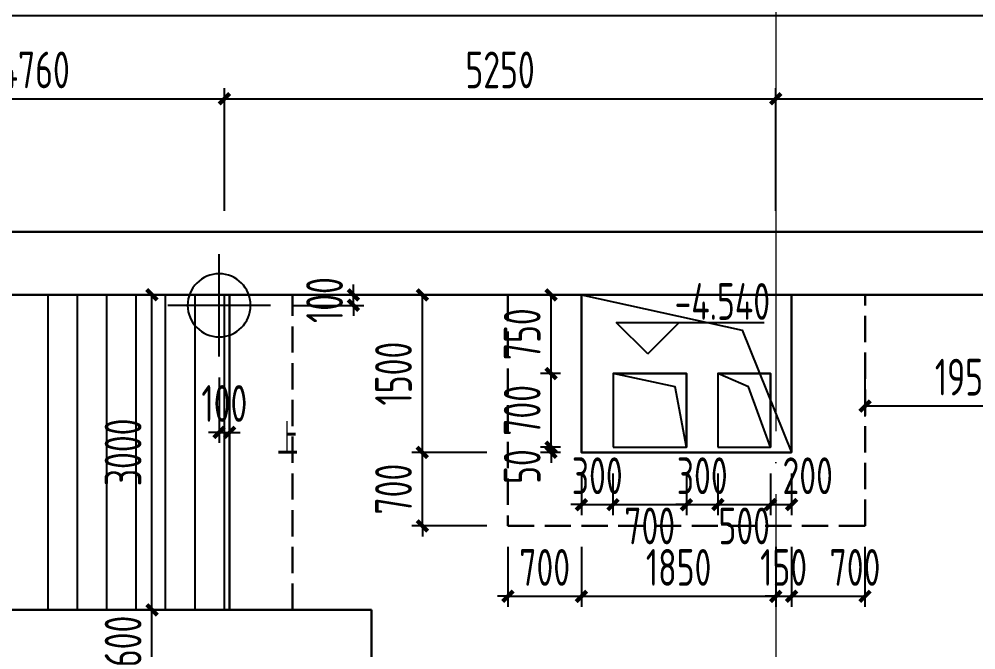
# Model space of a CAD drawing. Header units: millimetres. Extents: x -897614 to 191467, y -439928 to 101803.
# Drawn here: x -390794 to -381683, y -167654 to -161648 of the extents above; entities that cross this region are included whole.
import ezdxf

# ---------------------------------------------------------------- set-up
doc = ezdxf.new("R2010")
doc.units = ezdxf.units.MM
doc.header["$LTSCALE"] = 1000
doc.linetypes.add('ACAD_ISO04W100', pattern=[30, 24, -3, 0, -3])
doc.linetypes.add('DASH', pattern=[0.35, 0.25, -0.1])
for name, color, linetype in [('DIM_ELEV', 3, 'Continuous'), ('DIM_LEAD', 3, 'Continuous'), ('KD', 7, 'Continuous'), ('STAIR', 2, 'Continuous'), ('ZH', 7, 'Continuous')]:
    doc.layers.add(name, color=color, linetype=linetype)
doc.layers.add('DOTE', color=8, linetype='ACAD_ISO04W100', lineweight=9)
doc.layers.add('WALL', color=6, linetype='Continuous', lineweight=30)
doc.styles.add('TSSD', font='tssdeng.shx', dxfattribs={"width": 0.7, "bigfont": 'tssdchn.shx'})
doc.dimstyles.new('TSD', dxfattribs={"dimtxt": 350, "dimasz": 100, "dimexe": 100, "dimexo": 200, "dimgap": 100, "dimtad": 1, "dimdec": 0, "dimzin": 0, "dimdsep": 46, "dimtxsty": 'TSSD', "dimblk": 'ARCHTICK', "dimcen": 0.09, "dimclrt": 7, "dimazin": 2, "dimtfac": 1, "dimtdec": 0, "dimtix": 1, "dimtmove": 2, "dimatfit": 3, "dimfxl": 0, "dimtolj": 1, "dimtzin": 0, "dimarcsym": 0})

# ---------------------------------------------------------------- blocks, each defined once
blk = doc.blocks.new('_ArchTick')
at = {"color": 0, "linetype": 'ByBlock', "const_width": 0.4}
blk.add_lwpolyline([(-0.5, -0.5), (0.5, 0.5)], dxfattribs=at)
blk = doc.blocks.new('*D1197')
at = {"layer": 'Defpoints', "color": 0, "transparency": 16777216}
for p in [(-383588.8, -162406.6), (-388838.8, -163673.7, 0), (-383588.8, -163673.7, 0)]:
    blk.add_point(p, dxfattribs=at)
at = {"layer": 'DIM_LEAD', "color": 0, "lineweight": -2, "transparency": 16777216}
for p, q in [((-388838.8, -163473.7), (-388838.8, -162306.6)), ((-383588.8, -163473.7), (-383588.8, -162306.6)), ((-388838.8, -162406.6), (-383588.8, -162406.6))]:
    blk.add_line(p, q, dxfattribs=at)
at = {"layer": 'DIM_LEAD', "color": 0, "lineweight": -2, "transparency": 16777216, "xscale": 100, "yscale": 100, "zscale": 100, "rotation": 180}
blk.add_blockref('_ArchTick', (-388838.8, -162406.6), dxfattribs=at)
at = {"layer": 'DIM_LEAD', "color": 0, "lineweight": -2, "transparency": 16777216, "xscale": 100, "yscale": 100, "zscale": 100}
blk.add_blockref('_ArchTick', (-383588.8, -162406.6), dxfattribs=at)
at = {"layer": 'DIM_LEAD', "color": 7, "transparency": 16777216, "insert": (-386213.8, -162131.6), "char_height": 350, "attachment_point": 5, "style": 'TSSD'}
blk.add_mtext('\\A1;5250', dxfattribs=at)
blk = doc.blocks.new('*D1198')
at = {"layer": 'Defpoints', "color": 0, "transparency": 16777216}
for p in [(-377638.8, -162406.6), (-383588.8, -163673.7, 0), (-377638.8, -163673.7, 0)]:
    blk.add_point(p, dxfattribs=at)
at = {"layer": 'DIM_LEAD', "color": 0, "lineweight": -2, "transparency": 16777216}
for p, q in [((-383588.8, -163473.7), (-383588.8, -162306.6)), ((-377638.8, -163473.7), (-377638.8, -162306.6)), ((-383588.8, -162406.6), (-377638.8, -162406.6))]:
    blk.add_line(p, q, dxfattribs=at)
at = {"layer": 'DIM_LEAD', "color": 0, "lineweight": -2, "transparency": 16777216, "xscale": 100, "yscale": 100, "zscale": 100, "rotation": 180}
blk.add_blockref('_ArchTick', (-383588.8, -162406.6), dxfattribs=at)
at = {"layer": 'DIM_LEAD', "color": 0, "lineweight": -2, "transparency": 16777216, "xscale": 100, "yscale": 100, "zscale": 100}
blk.add_blockref('_ArchTick', (-377638.8, -162406.6), dxfattribs=at)
at = {"layer": 'DIM_LEAD', "color": 7, "transparency": 16777216, "insert": (-380613.8, -162131.6), "char_height": 350, "attachment_point": 5, "style": 'TSSD'}
blk.add_mtext('\\A1;5950', dxfattribs=at)
blk = doc.blocks.new('*D1207')
at = {"layer": 'Defpoints', "color": 0, "transparency": 16777216}
for p in [(-371668.9, -161615), (-371668.9, -163673.7, 0), (-429959.3, -164073.6, 0)]:
    blk.add_point(p, dxfattribs=at)
at = {"layer": 'DIM_LEAD', "color": 0, "lineweight": -2, "transparency": 16777216}
for p, q in [((-429959.3, -163873.6), (-429959.3, -161515)), ((-371668.9, -163473.7), (-371668.9, -161515)), ((-429959.3, -161615), (-371668.9, -161615))]:
    blk.add_line(p, q, dxfattribs=at)
at = {"layer": 'DIM_LEAD', "color": 0, "lineweight": -2, "transparency": 16777216, "xscale": 100, "yscale": 100, "zscale": 100, "rotation": 180}
blk.add_blockref('_ArchTick', (-429959.3, -161615), dxfattribs=at)
at = {"layer": 'DIM_LEAD', "color": 0, "lineweight": -2, "transparency": 16777216, "xscale": 100, "yscale": 100, "zscale": 100}
blk.add_blockref('_ArchTick', (-371668.9, -161615), dxfattribs=at)
at = {"layer": 'DIM_LEAD', "color": 7, "transparency": 16777216, "insert": (-400814.1, -161340), "char_height": 350, "attachment_point": 5, "style": 'TSSD'}
blk.add_mtext('\\A1;58290', dxfattribs=at)
blk = doc.blocks.new('*D1217')
at = {"layer": 'Defpoints', "color": 0, "transparency": 16777216}
for p in [(-388838.8, -162406.6), (-393598.8, -163673.7, 0), (-388838.8, -163673.7, 0)]:
    blk.add_point(p, dxfattribs=at)
at = {"layer": 'DIM_LEAD', "color": 0, "lineweight": -2, "transparency": 16777216}
for p, q in [((-393598.8, -163473.7), (-393598.8, -162306.6)), ((-388838.8, -163473.7), (-388838.8, -162306.6)), ((-393598.8, -162406.6), (-388838.8, -162406.6))]:
    blk.add_line(p, q, dxfattribs=at)
at = {"layer": 'DIM_LEAD', "color": 0, "lineweight": -2, "transparency": 16777216, "xscale": 100, "yscale": 100, "zscale": 100, "rotation": 180}
blk.add_blockref('_ArchTick', (-393598.8, -162406.6), dxfattribs=at)
at = {"layer": 'DIM_LEAD', "color": 0, "lineweight": -2, "transparency": 16777216, "xscale": 100, "yscale": 100, "zscale": 100}
blk.add_blockref('_ArchTick', (-388838.8, -162406.6), dxfattribs=at)
at = {"layer": 'DIM_LEAD', "color": 7, "transparency": 16777216, "insert": (-391218.8, -162131.6), "char_height": 350, "attachment_point": 5, "style": 'TSSD'}
blk.add_mtext('\\A1;280X17=4760', dxfattribs=at)
blk = doc.blocks.new('*D1253')
at = {"layer": 'Defpoints', "color": 0, "transparency": 16777216}
for p in [(-389528.8, -167273.7), (-388788.8, -167273.7, 0), (-388788.8, -167873.7)]:
    blk.add_point(p, dxfattribs=at)
at = {"layer": 'DIM_LEAD', "color": 0, "lineweight": -2, "transparency": 16777216}
for p, q in [((-389528.8, -167273.7), (-389528.8, -167173.7)), ((-388988.8, -167273.7), (-389628.8, -167273.7)), ((-389528.8, -167873.7), (-389528.8, -167273.7)), ((-388988.8, -167873.7), (-389628.8, -167873.7)), ((-389528.8, -167873.7), (-389528.8, -167973.7))]:
    blk.add_line(p, q, dxfattribs=at)
at = {"layer": 'DIM_LEAD', "color": 0, "lineweight": -2, "transparency": 16777216, "xscale": 100, "yscale": 100, "zscale": 100}
for p, rotation in [((-389528.8, -167273.7), 270), ((-389528.8, -167873.7), 90)]:
    blk.add_blockref('_ArchTick', p, dxfattribs=dict(at, rotation=rotation))
at = {"layer": 'DIM_LEAD', "color": 7, "transparency": 16777216, "insert": (-389803.8, -167573.7), "char_height": 350, "attachment_point": 5, "rotation": 90, "style": 'TSSD'}
blk.add_mtext('\\A1;600', dxfattribs=at)
blk = doc.blocks.new('*D1254')
at = {"layer": 'Defpoints', "color": 0, "transparency": 16777216}
for p in [(-389732.5, -164273.7, 0), (-389528.8, -164273.7), (-388788.8, -167273.7, 0)]:
    blk.add_point(p, dxfattribs=at)
at = {"layer": 'DIM_LEAD', "color": 0, "lineweight": -2, "transparency": 16777216}
for p, q in [((-389532.5, -164273.7), (-389428.8, -164273.7)), ((-389528.8, -167273.7), (-389528.8, -164273.7)), ((-388988.8, -167273.7), (-389628.8, -167273.7))]:
    blk.add_line(p, q, dxfattribs=at)
at = {"layer": 'DIM_LEAD', "color": 0, "lineweight": -2, "transparency": 16777216, "xscale": 100, "yscale": 100, "zscale": 100}
for p, rotation in [((-389528.8, -164273.7), 90), ((-389528.8, -167273.7), 270)]:
    blk.add_blockref('_ArchTick', p, dxfattribs=dict(at, rotation=rotation))
at = {"layer": 'DIM_LEAD', "color": 7, "transparency": 16777216, "insert": (-389803.8, -165773.7), "char_height": 350, "attachment_point": 5, "rotation": 90, "style": 'TSSD'}
blk.add_mtext('\\A1;3000', dxfattribs=at)
blk = doc.blocks.new('*D1402')
at = {"layer": 'Defpoints', "color": 0, "transparency": 16777216}
for p in [(-386138.9, -166474, 0), (-385438.9, -166474, 0), (-385438.9, -167144.3)]:
    blk.add_point(p, dxfattribs=at)
at = {"layer": 'DIM_ELEV', "color": 0, "lineweight": -2, "transparency": 16777216}
for p, q in [((-386138.9, -166674), (-386138.9, -167244.3)), ((-385438.9, -166674), (-385438.9, -167244.3)), ((-386138.9, -167144.3), (-386238.9, -167144.3)), ((-386138.9, -167144.3), (-385438.9, -167144.3)), ((-385438.9, -167144.3), (-385338.9, -167144.3))]:
    blk.add_line(p, q, dxfattribs=at)
at = {"layer": 'DIM_ELEV', "color": 0, "lineweight": -2, "transparency": 16777216, "xscale": 100, "yscale": 100, "zscale": 100}
blk.add_blockref('_ArchTick', (-386138.9, -167144.3), dxfattribs=at)
at = {"layer": 'DIM_ELEV', "color": 0, "lineweight": -2, "transparency": 16777216, "xscale": 100, "yscale": 100, "zscale": 100, "rotation": 180}
blk.add_blockref('_ArchTick', (-385438.9, -167144.3), dxfattribs=at)
at = {"layer": 'DIM_ELEV', "color": 7, "transparency": 16777216, "insert": (-385788.9, -166869.3), "char_height": 350, "attachment_point": 5, "style": 'TSSD'}
blk.add_mtext('\\A1;700', dxfattribs=at)
blk = doc.blocks.new('*D1403')
at = {"layer": 'Defpoints', "color": 0, "transparency": 16777216}
for p in [(-385438.9, -166474, 0), (-383588.8, -166474, 0), (-383588.8, -167144.3)]:
    blk.add_point(p, dxfattribs=at)
at = {"layer": 'DIM_ELEV', "color": 0, "lineweight": -2, "transparency": 16777216}
for p, q in [((-385438.9, -166674), (-385438.9, -167244.3)), ((-383588.8, -166674), (-383588.8, -167244.3)), ((-385438.9, -167144.3), (-383588.8, -167144.3))]:
    blk.add_line(p, q, dxfattribs=at)
at = {"layer": 'DIM_ELEV', "color": 0, "lineweight": -2, "transparency": 16777216, "xscale": 100, "yscale": 100, "zscale": 100, "rotation": 180}
blk.add_blockref('_ArchTick', (-385438.9, -167144.3), dxfattribs=at)
at = {"layer": 'DIM_ELEV', "color": 0, "lineweight": -2, "transparency": 16777216, "xscale": 100, "yscale": 100, "zscale": 100}
blk.add_blockref('_ArchTick', (-383588.8, -167144.3), dxfattribs=at)
at = {"layer": 'DIM_ELEV', "color": 7, "transparency": 16777216, "insert": (-384513.9, -166869.3), "char_height": 350, "attachment_point": 5, "style": 'TSSD'}
blk.add_mtext('\\A1;1850', dxfattribs=at)
blk = doc.blocks.new('*D1404')
at = {"layer": 'Defpoints', "color": 0, "transparency": 16777216}
for p in [(-383588.8, -166474, 0), (-383438.9, -166474, 0), (-383438.9, -167144.3)]:
    blk.add_point(p, dxfattribs=at)
at = {"layer": 'DIM_ELEV', "color": 0, "lineweight": -2, "transparency": 16777216}
for p, q in [((-383588.8, -166674), (-383588.8, -167244.3)), ((-383438.9, -166674), (-383438.9, -167244.3)), ((-383588.8, -167144.3), (-383688.8, -167144.3)), ((-383588.8, -167144.3), (-383438.9, -167144.3)), ((-383438.9, -167144.3), (-383338.9, -167144.3))]:
    blk.add_line(p, q, dxfattribs=at)
at = {"layer": 'DIM_ELEV', "color": 0, "lineweight": -2, "transparency": 16777216, "xscale": 100, "yscale": 100, "zscale": 100}
blk.add_blockref('_ArchTick', (-383588.8, -167144.3), dxfattribs=at)
at = {"layer": 'DIM_ELEV', "color": 0, "lineweight": -2, "transparency": 16777216, "xscale": 100, "yscale": 100, "zscale": 100, "rotation": 180}
blk.add_blockref('_ArchTick', (-383438.9, -167144.3), dxfattribs=at)
at = {"layer": 'DIM_ELEV', "color": 7, "transparency": 16777216, "insert": (-383513.9, -166869.3), "char_height": 350, "attachment_point": 5, "style": 'TSSD'}
blk.add_mtext('\\A1;150', dxfattribs=at)
blk = doc.blocks.new('*D1405')
at = {"layer": 'Defpoints', "color": 0, "transparency": 16777216}
for p in [(-383438.9, -166474, 0), (-382738.9, -166474, 0), (-382738.9, -167144.3)]:
    blk.add_point(p, dxfattribs=at)
at = {"layer": 'DIM_ELEV', "color": 0, "lineweight": -2, "transparency": 16777216}
for p, q in [((-383438.9, -166674), (-383438.9, -167244.3)), ((-382738.9, -166674), (-382738.9, -167244.3)), ((-383438.9, -167144.3), (-382738.9, -167144.3))]:
    blk.add_line(p, q, dxfattribs=at)
at = {"layer": 'DIM_ELEV', "color": 0, "lineweight": -2, "transparency": 16777216, "xscale": 100, "yscale": 100, "zscale": 100, "rotation": 180}
blk.add_blockref('_ArchTick', (-383438.9, -167144.3), dxfattribs=at)
at = {"layer": 'DIM_ELEV', "color": 0, "lineweight": -2, "transparency": 16777216, "xscale": 100, "yscale": 100, "zscale": 100}
blk.add_blockref('_ArchTick', (-382738.9, -167144.3), dxfattribs=at)
at = {"layer": 'DIM_ELEV', "color": 7, "transparency": 16777216, "insert": (-382834.4, -166869.3), "char_height": 350, "attachment_point": 5, "style": 'TSSD'}
blk.add_mtext('\\A1;700', dxfattribs=at)
blk = doc.blocks.new('*D1406')
at = {"layer": 'Defpoints', "color": 0, "transparency": 16777216}
for p in [(-386953.9, -165774), (-386138.9, -165774, 0), (-386138.9, -166474, 0)]:
    blk.add_point(p, dxfattribs=at)
at = {"layer": 'DIM_ELEV', "color": 0, "lineweight": -2, "transparency": 16777216}
for p, q in [((-386953.9, -165774), (-386953.9, -165674)), ((-386338.9, -165774), (-387053.9, -165774)), ((-386953.9, -166474), (-386953.9, -165774)), ((-386338.9, -166474), (-387053.9, -166474)), ((-386953.9, -166474), (-386953.9, -166574))]:
    blk.add_line(p, q, dxfattribs=at)
at = {"layer": 'DIM_ELEV', "color": 0, "lineweight": -2, "transparency": 16777216, "xscale": 100, "yscale": 100, "zscale": 100}
for p, rotation in [((-386953.9, -165774), 270), ((-386953.9, -166474), 90)]:
    blk.add_blockref('_ArchTick', p, dxfattribs=dict(at, rotation=rotation))
at = {"layer": 'DIM_ELEV', "color": 7, "transparency": 16777216, "insert": (-387228.9, -166124), "char_height": 350, "attachment_point": 5, "rotation": 90, "style": 'TSSD'}
blk.add_mtext('\\A1;700', dxfattribs=at)
blk = doc.blocks.new('*D1407')
at = {"layer": 'Defpoints', "color": 0, "transparency": 16777216}
for p in [(-386953.9, -164274), (-386138.9, -164274), (-386138.9, -165774, 0)]:
    blk.add_point(p, dxfattribs=at)
at = {"layer": 'DIM_ELEV', "color": 0, "lineweight": -2, "transparency": 16777216}
for p, q in [((-386338.9, -164274), (-387053.9, -164274)), ((-386953.9, -165774), (-386953.9, -164274)), ((-386338.9, -165774), (-387053.9, -165774))]:
    blk.add_line(p, q, dxfattribs=at)
at = {"layer": 'DIM_ELEV', "color": 0, "lineweight": -2, "transparency": 16777216, "xscale": 100, "yscale": 100, "zscale": 100}
for p, rotation in [((-386953.9, -164274), 90), ((-386953.9, -165774), 270)]:
    blk.add_blockref('_ArchTick', p, dxfattribs=dict(at, rotation=rotation))
at = {"layer": 'DIM_ELEV', "color": 7, "transparency": 16777216, "insert": (-387228.9, -165024), "char_height": 350, "attachment_point": 5, "rotation": 90, "style": 'TSSD'}
blk.add_mtext('\\A1;1500', dxfattribs=at)
blk = doc.blocks.new('*D1408')
at = {"layer": 'Defpoints', "color": 0, "transparency": 16777216}
for p in [(-385438.9, -165774, 0), (-385138.6, -165774, 0), (-385138.6, -166271.5)]:
    blk.add_point(p, dxfattribs=at)
at = {"layer": 'DIM_ELEV', "color": 0, "lineweight": -2, "transparency": 16777216}
for p, q in [((-385438.9, -165974), (-385438.9, -166371.5)), ((-385138.6, -165974), (-385138.6, -166371.5)), ((-385438.9, -166271.5), (-385538.9, -166271.5)), ((-385438.9, -166271.5), (-385138.6, -166271.5)), ((-385138.6, -166271.5), (-385038.6, -166271.5))]:
    blk.add_line(p, q, dxfattribs=at)
at = {"layer": 'DIM_ELEV', "color": 0, "lineweight": -2, "transparency": 16777216, "xscale": 100, "yscale": 100, "zscale": 100}
blk.add_blockref('_ArchTick', (-385438.9, -166271.5), dxfattribs=at)
at = {"layer": 'DIM_ELEV', "color": 0, "lineweight": -2, "transparency": 16777216, "xscale": 100, "yscale": 100, "zscale": 100, "rotation": 180}
blk.add_blockref('_ArchTick', (-385138.6, -166271.5), dxfattribs=at)
at = {"layer": 'DIM_ELEV', "color": 7, "transparency": 16777216, "insert": (-385288.7, -165996.5), "char_height": 350, "attachment_point": 5, "style": 'TSSD'}
blk.add_mtext('\\A1;300', dxfattribs=at)
blk = doc.blocks.new('*D1409')
at = {"layer": 'Defpoints', "color": 0, "transparency": 16777216}
for p in [(-385138.6, -165774, 0), (-384438.9, -165774, 0), (-384438.9, -166271.5)]:
    blk.add_point(p, dxfattribs=at)
at = {"layer": 'DIM_ELEV', "color": 0, "lineweight": -2, "transparency": 16777216}
for p, q in [((-385138.6, -165974), (-385138.6, -166371.5)), ((-384438.9, -165974), (-384438.9, -166371.5)), ((-385138.6, -166271.5), (-384438.9, -166271.5))]:
    blk.add_line(p, q, dxfattribs=at)
at = {"layer": 'DIM_ELEV', "color": 0, "lineweight": -2, "transparency": 16777216, "xscale": 100, "yscale": 100, "zscale": 100, "rotation": 180}
blk.add_blockref('_ArchTick', (-385138.6, -166271.5), dxfattribs=at)
at = {"layer": 'DIM_ELEV', "color": 0, "lineweight": -2, "transparency": 16777216, "xscale": 100, "yscale": 100, "zscale": 100}
blk.add_blockref('_ArchTick', (-384438.9, -166271.5), dxfattribs=at)
at = {"layer": 'DIM_ELEV', "color": 7, "transparency": 16777216, "insert": (-384788.7, -166474), "char_height": 350, "attachment_point": 5, "style": 'TSSD'}
blk.add_mtext('\\A1;700', dxfattribs=at)
blk = doc.blocks.new('*D1410')
at = {"layer": 'Defpoints', "color": 0, "transparency": 16777216}
for p in [(-384438.9, -165774, 0), (-384138.9, -165774, 0), (-384138.9, -166271.5)]:
    blk.add_point(p, dxfattribs=at)
at = {"layer": 'DIM_ELEV', "color": 0, "lineweight": -2, "transparency": 16777216}
for p, q in [((-384438.9, -165974), (-384438.9, -166371.5)), ((-384138.9, -165974), (-384138.9, -166371.5)), ((-384438.9, -166271.5), (-384538.9, -166271.5)), ((-384438.9, -166271.5), (-384138.9, -166271.5)), ((-384138.9, -166271.5), (-384038.9, -166271.5))]:
    blk.add_line(p, q, dxfattribs=at)
at = {"layer": 'DIM_ELEV', "color": 0, "lineweight": -2, "transparency": 16777216, "xscale": 100, "yscale": 100, "zscale": 100}
blk.add_blockref('_ArchTick', (-384438.9, -166271.5), dxfattribs=at)
at = {"layer": 'DIM_ELEV', "color": 0, "lineweight": -2, "transparency": 16777216, "xscale": 100, "yscale": 100, "zscale": 100, "rotation": 180}
blk.add_blockref('_ArchTick', (-384138.9, -166271.5), dxfattribs=at)
at = {"layer": 'DIM_ELEV', "color": 7, "transparency": 16777216, "insert": (-384288.9, -165996.5), "char_height": 350, "attachment_point": 5, "style": 'TSSD'}
blk.add_mtext('\\A1;300', dxfattribs=at)
blk = doc.blocks.new('*D1411')
at = {"layer": 'Defpoints', "color": 0, "transparency": 16777216}
for p in [(-384138.9, -165774, 0), (-383638.9, -165774, 0), (-383638.9, -166271.5)]:
    blk.add_point(p, dxfattribs=at)
at = {"layer": 'DIM_ELEV', "color": 0, "lineweight": -2, "transparency": 16777216}
for p, q in [((-384138.9, -165974), (-384138.9, -166371.5)), ((-383638.9, -165974), (-383638.9, -166371.5)), ((-384138.9, -166271.5), (-383638.9, -166271.5))]:
    blk.add_line(p, q, dxfattribs=at)
at = {"layer": 'DIM_ELEV', "color": 0, "lineweight": -2, "transparency": 16777216, "xscale": 100, "yscale": 100, "zscale": 100, "rotation": 180}
blk.add_blockref('_ArchTick', (-384138.9, -166271.5), dxfattribs=at)
at = {"layer": 'DIM_ELEV', "color": 0, "lineweight": -2, "transparency": 16777216, "xscale": 100, "yscale": 100, "zscale": 100}
blk.add_blockref('_ArchTick', (-383638.9, -166271.5), dxfattribs=at)
at = {"layer": 'DIM_ELEV', "color": 7, "transparency": 16777216, "insert": (-383888.9, -166474), "char_height": 350, "attachment_point": 5, "style": 'TSSD'}
blk.add_mtext('\\A1;500', dxfattribs=at)
blk = doc.blocks.new('*D1412')
at = {"layer": 'Defpoints', "color": 0, "transparency": 16777216}
for p in [(-383638.9, -165774, 0), (-383438.9, -165774, 0), (-383438.9, -166271.5)]:
    blk.add_point(p, dxfattribs=at)
at = {"layer": 'DIM_ELEV', "color": 0, "lineweight": -2, "transparency": 16777216}
for p, q in [((-383638.9, -165974), (-383638.9, -166371.5)), ((-383438.9, -165974), (-383438.9, -166371.5)), ((-383638.9, -166271.5), (-383438.9, -166271.5))]:
    blk.add_line(p, q, dxfattribs=at)
at = {"layer": 'DIM_ELEV', "color": 0, "lineweight": -2, "transparency": 16777216, "xscale": 100, "yscale": 100, "zscale": 100, "rotation": 180}
blk.add_blockref('_ArchTick', (-383638.9, -166271.5), dxfattribs=at)
at = {"layer": 'DIM_ELEV', "color": 0, "lineweight": -2, "transparency": 16777216, "xscale": 100, "yscale": 100, "zscale": 100}
blk.add_blockref('_ArchTick', (-383438.9, -166271.5), dxfattribs=at)
at = {"layer": 'DIM_ELEV', "color": 7, "transparency": 16777216, "insert": (-383284.5, -165996.5), "char_height": 350, "attachment_point": 5, "style": 'TSSD'}
blk.add_mtext('\\A1;200', dxfattribs=at)
blk = doc.blocks.new('*D1413')
at = {"layer": 'Defpoints', "color": 0, "transparency": 16777216}
for p in [(-385728.2, -165724), (-385438.9, -165724, 0), (-385438.9, -165774, 0)]:
    blk.add_point(p, dxfattribs=at)
at = {"layer": 'DIM_ELEV', "color": 0, "lineweight": -2, "transparency": 16777216}
for p, q in [((-385728.2, -165724), (-385728.2, -165624)), ((-385638.9, -165724), (-385828.2, -165724)), ((-385638.9, -165774), (-385828.2, -165774)), ((-385728.2, -165774), (-385728.2, -165724)), ((-385728.2, -165774), (-385728.2, -165874))]:
    blk.add_line(p, q, dxfattribs=at)
at = {"layer": 'DIM_ELEV', "color": 0, "lineweight": -2, "transparency": 16777216, "xscale": 100, "yscale": 100, "zscale": 100}
for p, rotation in [((-385728.2, -165724), 270), ((-385728.2, -165774), 90)]:
    blk.add_blockref('_ArchTick', p, dxfattribs=dict(at, rotation=rotation))
at = {"layer": 'DIM_ELEV', "color": 7, "transparency": 16777216, "insert": (-386003.2, -165909.2), "char_height": 350, "attachment_point": 5, "rotation": 90, "style": 'TSSD'}
blk.add_mtext('\\A1;50', dxfattribs=at)
blk = doc.blocks.new('*D1414')
at = {"layer": 'Defpoints', "color": 0, "transparency": 16777216}
for p in [(-385728.2, -165024), (-385438.9, -165024, 0), (-385438.9, -165724, 0)]:
    blk.add_point(p, dxfattribs=at)
at = {"layer": 'DIM_ELEV', "color": 0, "lineweight": -2, "transparency": 16777216}
for p, q in [((-385728.2, -165024), (-385728.2, -164924)), ((-385638.9, -165024), (-385828.2, -165024)), ((-385728.2, -165724), (-385728.2, -165024)), ((-385638.9, -165724), (-385828.2, -165724)), ((-385728.2, -165724), (-385728.2, -165824))]:
    blk.add_line(p, q, dxfattribs=at)
at = {"layer": 'DIM_ELEV', "color": 0, "lineweight": -2, "transparency": 16777216, "xscale": 100, "yscale": 100, "zscale": 100}
for p, rotation in [((-385728.2, -165024), 270), ((-385728.2, -165724), 90)]:
    blk.add_blockref('_ArchTick', p, dxfattribs=dict(at, rotation=rotation))
at = {"layer": 'DIM_ELEV', "color": 7, "transparency": 16777216, "insert": (-386003.2, -165374), "char_height": 350, "attachment_point": 5, "rotation": 90, "style": 'TSSD'}
blk.add_mtext('\\A1;700', dxfattribs=at)
blk = doc.blocks.new('*D1415')
at = {"layer": 'Defpoints', "color": 0, "transparency": 16777216}
for p in [(-385728.2, -164274), (-385438.9, -164274, 0), (-385438.9, -165024, 0)]:
    blk.add_point(p, dxfattribs=at)
at = {"layer": 'DIM_ELEV', "color": 0, "lineweight": -2, "transparency": 16777216}
for p, q in [((-385638.9, -164274), (-385828.2, -164274)), ((-385728.2, -165024), (-385728.2, -164274)), ((-385638.9, -165024), (-385828.2, -165024))]:
    blk.add_line(p, q, dxfattribs=at)
at = {"layer": 'DIM_ELEV', "color": 0, "lineweight": -2, "transparency": 16777216, "xscale": 100, "yscale": 100, "zscale": 100}
for p, rotation in [((-385728.2, -164274), 90), ((-385728.2, -165024), 270)]:
    blk.add_blockref('_ArchTick', p, dxfattribs=dict(at, rotation=rotation))
at = {"layer": 'DIM_ELEV', "color": 7, "transparency": 16777216, "insert": (-386003.2, -164649), "char_height": 350, "attachment_point": 5, "rotation": 90, "style": 'TSSD'}
blk.add_mtext('\\A1;750', dxfattribs=at)
blk = doc.blocks.new('A$C74342322')
at = {"layer": 'ZH'}
for p, q in [((0, -488.5), (0, 488.5)), ((-488.5, 0), (488.5, 0))]:
    blk.add_line(p, q, dxfattribs=at)
blk.add_circle((0, 0), 300, dxfattribs=at)
blk = doc.blocks.new('*D1181')
at = {"layer": 'Defpoints', "color": 0, "transparency": 16777216}
for p in [(-388889.4, -164862.1, 0), (-388789.4, -164862.1, 0), (-388789.4, -165583.2)]:
    blk.add_point(p, dxfattribs=at)
at = {"layer": 'DIM_LEAD', "color": 0, "lineweight": -2, "transparency": 16777216}
for p, q in [((-388889.4, -165062.1), (-388889.4, -165683.2)), ((-388789.4, -165062.1), (-388789.4, -165683.2)), ((-388889.4, -165583.2), (-388989.4, -165583.2)), ((-388889.4, -165583.2), (-388789.4, -165583.2)), ((-388789.4, -165583.2), (-388689.4, -165583.2))]:
    blk.add_line(p, q, dxfattribs=at)
at = {"layer": 'DIM_LEAD', "color": 0, "lineweight": -2, "transparency": 16777216, "xscale": 100, "yscale": 100, "zscale": 100}
blk.add_blockref('_ArchTick', (-388889.4, -165583.2), dxfattribs=at)
at = {"layer": 'DIM_LEAD', "color": 0, "lineweight": -2, "transparency": 16777216, "xscale": 100, "yscale": 100, "zscale": 100, "rotation": 180}
blk.add_blockref('_ArchTick', (-388789.4, -165583.2), dxfattribs=at)
at = {"layer": 'DIM_LEAD', "color": 7, "transparency": 16777216, "insert": (-388839.4, -165308.2), "char_height": 350, "attachment_point": 5, "style": 'TSSD'}
blk.add_mtext('\\A1;100', dxfattribs=at)
blk = doc.blocks.new('*D1182')
at = {"layer": 'Defpoints', "color": 0, "transparency": 16777216}
for p in [(-388400.9, -164273.7, 0), (-387610.1, -164273.7), (-388400.9, -164373.6, 0)]:
    blk.add_point(p, dxfattribs=at)
at = {"layer": 'DIM_LEAD', "color": 0, "lineweight": -2, "transparency": 16777216}
for p, q in [((-387610.1, -164273.7), (-387610.1, -164173.7)), ((-388200.9, -164273.7), (-387510.1, -164273.7)), ((-387610.1, -164373.6), (-387610.1, -164273.7)), ((-388200.9, -164373.6), (-387510.1, -164373.6)), ((-387610.1, -164373.6), (-387610.1, -164473.6))]:
    blk.add_line(p, q, dxfattribs=at)
at = {"layer": 'DIM_LEAD', "color": 0, "lineweight": -2, "transparency": 16777216, "xscale": 100, "yscale": 100, "zscale": 100}
for p, rotation in [((-387610.1, -164273.7), 270), ((-387610.1, -164373.6), 90)]:
    blk.add_blockref('_ArchTick', p, dxfattribs=dict(at, rotation=rotation))
at = {"layer": 'DIM_LEAD', "color": 7, "transparency": 16777216, "insert": (-387885.1, -164323.6), "char_height": 350, "attachment_point": 5, "rotation": 90, "style": 'TSSD'}
blk.add_mtext('\\A1;100', dxfattribs=at)
blk = doc.blocks.new('*D1183')
at = {"layer": 'Defpoints', "color": 0, "transparency": 16777216}
for p in [(-382738.9, -164862.1, 0), (-380789.4, -164862.1, 0), (-382738.9, -165332.5)]:
    blk.add_point(p, dxfattribs=at)
at = {"layer": 'DIM_LEAD', "color": 0, "lineweight": -2, "transparency": 16777216}
for p, q in [((-382738.9, -165062.1), (-382738.9, -165432.5)), ((-380789.4, -165062.1), (-380789.4, -165432.5)), ((-380789.4, -165332.5), (-382738.9, -165332.5))]:
    blk.add_line(p, q, dxfattribs=at)
at = {"layer": 'DIM_LEAD', "color": 0, "lineweight": -2, "transparency": 16777216, "xscale": 100, "yscale": 100, "zscale": 100, "rotation": 180}
blk.add_blockref('_ArchTick', (-382738.9, -165332.5), dxfattribs=at)
at = {"layer": 'DIM_LEAD', "color": 0, "lineweight": -2, "transparency": 16777216, "xscale": 100, "yscale": 100, "zscale": 100}
blk.add_blockref('_ArchTick', (-380789.4, -165332.5), dxfattribs=at)
at = {"layer": 'DIM_LEAD', "color": 7, "transparency": 16777216, "insert": (-381764.1, -165057.5), "char_height": 350, "attachment_point": 5, "style": 'TSSD'}
blk.add_mtext('\\A1;1950', dxfattribs=at)

msp = doc.modelspace()

# ---------------------------------------------------------------- linework, layer by layer
at = {"layer": 'DIM_ELEV'}
for p, q in [((-384807.81174, -164835.807), (-385107.81174, -164535.807)), ((-385107.81174, -164535.807), (-383699.01933, -164535.807)), ((-384807.81174, -164835.807), (-384507.81174, -164535.807))]:
    msp.add_line(p, q, dxfattribs=at)
at = {"layer": 'DOTE', "ltscale": 0.1}
msp.add_line((-383588.84614, -160171.18077, 0), (-383588.84614, -174052.92485, 0), dxfattribs=at)
at = {"layer": 'KD', "elevation": 0}
msp.add_lwpolyline([(-385438.86136, -164273.99613), (-383909.51642, -164608.5946), (-383438.86136, -165773.99613)], dxfattribs=at)
for points in [[(-384438.56098, -165723.9959), (-384547.82646, -165149.14128), (-385138.56252, -165023.99743), (-384438.56253, -165023.9959)], [(-385138.55936, -165723.99743), (-384438.55936, -165723.9959), (-384438.56089, -165023.9959), (-385138.56089, -165023.99743)], [(-383638.89308, -165723.99665), (-383848.15856, -165149.14203), (-384138.89462, -165023.99818), (-383638.89463, -165023.99665)], [(-384138.89156, -165723.99777), (-383638.89156, -165723.99624), (-383638.89309, -165023.99624), (-384138.89309, -165023.99777)]]:
    msp.add_lwpolyline(points, close=True, dxfattribs=at)
at = {"layer": 'STAIR', "color": 8}
for p, q in [((-390518.84616, -167273.63592, 0), (-390518.84616, -164273.65763, 0)), ((-390238.84616, -167273.63592, 0), (-390238.84616, -164273.65763, 0)), ((-389958.84616, -167273.63592, 0), (-389958.84616, -164273.65764, 0)), ((-389678.84616, -167273.63592, 0), (-389678.84616, -164273.65764, 0)), ((-389398.84616, -167273.63592, 0), (-389398.84616, -164273.65765, 0)), ((-389118.84616, -167273.63592, 0), (-389118.84616, -164273.65765, 0)), ((-388838.84616, -167273.63592, 0), (-388838.84616, -164273.65766, 0))]:
    msp.add_line(p, q, dxfattribs=at)
msp.add_lwpolyline([(-388460.2004, -165696.35076, 0, 0, 0), (-393839.6198, -165696.35075, 160, 0, 0), (-394348.73038, -165696.3507, 0, 0, 0)], format="xyseb", dxfattribs=at)
at = {"layer": 'WALL'}
for p, q in [((-396989.34808, -164273.65752, 0), (-372268.86147, -164273.65793, 0)), ((-388789.36137, -167273.63592, 0), (-388789.36137, -164273.65765, 0)), ((-396989.34808, -167273.65723, 0), (-387439.36137, -167273.65745, 0)), ((-387439.36137, -167873.63592, 0), (-387439.36137, -167273.65745, 0))]:
    msp.add_line(p, q, dxfattribs=at)
at = {"layer": 'WALL', "linetype": 'DASH'}
msp.add_line((-388189.36137, -167273.65743, 0), (-388189.36137, -164273.65767, 0), dxfattribs=at)
at = {"layer": 'WALL', "elevation": 0}
for points in [[(-371668.86146, -163673.65794), (-412559.31293, -163673.65716), (-412559.31293, -164073.63591)], [(-385438.86136, -164273.99613), (-385438.86136, -165773.99613), (-383438.86136, -165773.99613), (-383438.86136, -164273.99613)]]:
    msp.add_lwpolyline(points, dxfattribs=at)
at = {"layer": 'WALL', "linetype": 'DASH', "elevation": 0}
msp.add_lwpolyline([(-386138.86136, -164273.99613), (-386138.86136, -166473.99613), (-382738.86136, -166473.99613), (-382738.86136, -164273.99613)], dxfattribs=at)

# ---------------------------------------------------------------- block references
at = {"layer": 'DOTE', "xscale": -1}
msp.add_blockref('A$C74342322', (-388889.36137, -164373.63656, 0), dxfattribs=at)

# ---------------------------------------------------------------- texts
at = {"layer": 'DIM_ELEV', "style": 'TSSD', "width": 0.7}
msp.add_text('-4.540', height=350, dxfattribs=at).set_placement((-384552.28636, -164511.71195))
at = {"layer": 'STAIR', "color": 8, "style": 'TSSD', "width": 0.7}
msp.add_text('上', height=300, dxfattribs=at).set_placement((-388336.03307, -165802.1989))

# ---------------------------------------------------------------- dimensions: what is measured, and where the dimension line sits
at = {"layer": 'DIM_ELEV'}
for base, p1, p2, picture, middle in [((-386953.94856, -164273.99613), (-386138.86136, -165773.99613, 0), (-386138.86136, -164273.99613), '*D1407', (-387228.94856, -165023.99613)), ((-385728.16447, -164273.99613), (-385438.86136, -165023.99809, 0), (-385438.86136, -164273.99613, 0), '*D1415', (-386003.16447, -164648.99711)), ((-385728.16447, -165023.99809), (-385438.86136, -165723.99743, 0), (-385438.86136, -165023.99809, 0), '*D1414', (-386003.16447, -165373.99776)), ((-386953.94856, -165773.99613), (-386138.86136, -166473.99613, 0), (-386138.86136, -165773.99613, 0), '*D1406', (-387228.94856, -166123.99613))]:
    dim = msp.add_linear_dim(base=base, p1=p1, p2=p2, angle=90, dimstyle='TSD', dxfattribs=at)
    dim.commit()
    dim.dimension.update_dxf_attribs({"geometry": picture, "text_midpoint": middle})
dim = msp.add_linear_dim(base=(-385728.16447, -165723.99743), p1=(-385438.86136, -165773.99613, 0), p2=(-385438.86136, -165723.99743, 0), angle=90, dimstyle='TSD', dxfattribs=at)
dim.commit()
dim.dimension.update_dxf_attribs({"geometry": '*D1413', "text_midpoint": (-386003.16447, -165909.18909), "dimtype": 160})
for base, p1, p2, picture, middle in [((-385138.55936, -166271.47687), (-385438.86136, -165773.99613, 0), (-385138.55936, -165773.99613, 0), '*D1408', (-385288.71036, -165996.47687)), ((-384138.89156, -166271.47687), (-384438.86136, -165773.99613, 0), (-384138.89156, -165773.99613, 0), '*D1410', (-384288.87646, -165996.47687)), ((-385438.86136, -167144.26352), (-386138.86136, -166473.99613, 0), (-385438.86136, -166473.99613, 0), '*D1402', (-385788.86136, -166869.26352)), ((-383588.84614, -167144.26352), (-385438.86136, -166473.99613, 0), (-383588.84614, -166473.99613, 0), '*D1403', (-384513.85375, -166869.26352)), ((-383438.86136, -167144.26352), (-383588.84614, -166473.99613, 0), (-383438.86136, -166473.99613, 0), '*D1404', (-383513.85375, -166869.26352))]:
    dim = msp.add_linear_dim(base=base, p1=p1, p2=p2, dimstyle='TSD', dxfattribs=at)
    dim.commit()
    dim.dimension.update_dxf_attribs({"geometry": picture, "text_midpoint": middle})
for base, p1, p2, picture, middle in [((-384438.86136, -166271.47687), (-385138.55936, -165773.99613, 0), (-384438.86136, -165773.99613, 0), '*D1409', (-384788.71036, -166473.99613)), ((-383638.89323, -166271.47687), (-384138.89156, -165773.99613, 0), (-383638.89323, -165773.99613, 0), '*D1411', (-383888.89239, -166473.99613)), ((-383438.86136, -166271.47687), (-383638.89323, -165773.99613, 0), (-383438.86136, -165773.99613, 0), '*D1412', (-383284.45422, -165996.47687)), ((-382738.86136, -167144.26352), (-383438.86136, -166473.99613, 0), (-382738.86136, -166473.99613, 0), '*D1405', (-382834.43828, -166869.26352))]:
    dim = msp.add_linear_dim(base=base, p1=p1, p2=p2, dimstyle='TSD', dxfattribs=at)
    dim.commit()
    dim.dimension.update_dxf_attribs({"geometry": picture, "text_midpoint": middle, "dimtype": 160})
at = {"layer": 'DIM_LEAD'}
for base, p1, p2, picture, middle in [((-371668.86146, -161615.01445), (-429959.31293, -164073.63591, 0), (-371668.86146, -163673.65881, 0), '*D1207', (-400814.08719, -161340.01445)), ((-383588.84614, -162406.64323), (-388838.84616, -163673.65766, 0), (-383588.84614, -163673.65774, 0), '*D1197', (-386213.84615, -162131.64323)), ((-377638.84612, -162406.64323), (-383588.84614, -163673.65774, 0), (-377638.84612, -163673.65784, 0), '*D1198', (-380613.84613, -162131.64323))]:
    dim = msp.add_linear_dim(base=base, p1=p1, p2=p2, dimstyle='TSD', dxfattribs=at)
    dim.commit()
    dim.dimension.update_dxf_attribs({"geometry": picture, "text_midpoint": middle})
dim = msp.add_linear_dim(base=(-388838.84616, -162406.64323), p1=(-393598.84616, -163673.65762, 0), p2=(-388838.84616, -163673.65766, 0), text='280X17=<>', dimstyle='TSD', dxfattribs=at)
dim.commit()
dim.dimension.update_dxf_attribs({"geometry": '*D1217', "text_midpoint": (-391218.84616, -162131.64323)})
dim = msp.add_linear_dim(base=(-387610.09654, -164273.65766), p1=(-388400.87298, -164373.63656, 0), p2=(-388400.87298, -164273.65766, 0), angle=90, dimstyle='TSD', override={"dimfxl": 250}, dxfattribs=at)
dim.commit()
dim.dimension.update_dxf_attribs({"geometry": '*D1182', "text_midpoint": (-387885.09654, -164323.64711)})
for base, p1, p2, picture, middle in [((-389528.80046, -164273.65764), (-388788.84616, -167273.65743, 0), (-389732.48848, -164273.65764, 0), '*D1254', (-389803.80046, -165773.65754)), ((-389528.80045, -167273.65743), (-388788.84616, -167873.65741), (-388788.84616, -167273.65743, 0), '*D1253', (-389803.80045, -167573.65742))]:
    dim = msp.add_linear_dim(base=base, p1=p1, p2=p2, angle=90, dimstyle='TSD', dxfattribs=at)
    dim.commit()
    dim.dimension.update_dxf_attribs({"geometry": picture, "text_midpoint": middle})
for base, p1, p2, picture, middle in [((-388789.36137, -165583.2013), (-388889.36137, -164862.12495, 0), (-388789.36137, -164862.12495, 0), '*D1181', (-388839.36137, -165308.2013)), ((-382738.86136, -165332.51934), (-380789.36135, -164862.12495, 0), (-382738.86136, -164862.12495, 0), '*D1183', (-381764.11136, -165057.51934))]:
    dim = msp.add_linear_dim(base=base, p1=p1, p2=p2, dimstyle='TSD', override={"dimfxl": 250}, dxfattribs=at)
    dim.commit()
    dim.dimension.update_dxf_attribs({"geometry": picture, "text_midpoint": middle})

doc.saveas('drawing.dxf')
